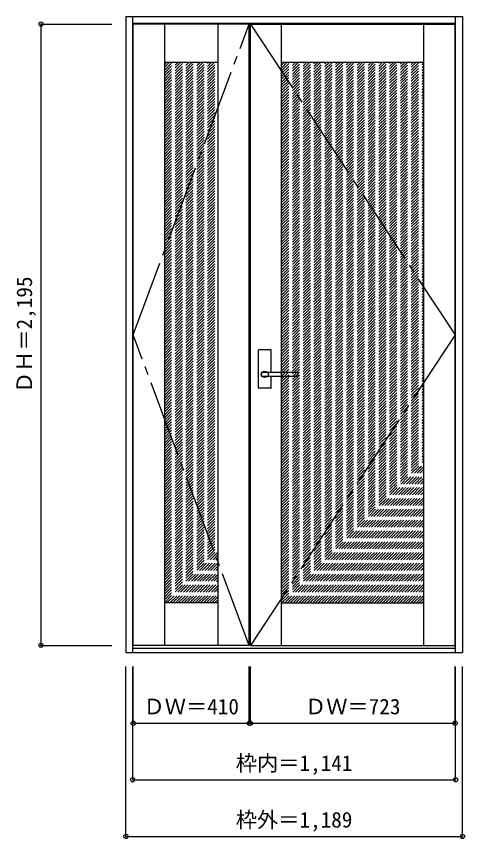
# Model space of a CAD drawing. Units: millimetres, scale not verified. Extents: x -899 to 684, y -1703 to 1202.
import ezdxf
from ezdxf.enums import TextEntityAlignment as Align

# ---------------------------------------------------------------- set-up
doc = ezdxf.new("R2010")
doc.units = ezdxf.units.MM
doc.header["$LTSCALE"] = 30
doc.header["$PDMODE"] = 32
doc.header["$PDSIZE"] = 15
doc.linetypes.add('CHAIN2', pattern=[12, 9, -1, 1, -1])
doc.linetypes.add('DASHED1', pattern=[1.8, 1.2, -0.6])
doc.layers.add('0-0', color=4, linetype='DASHED1')
doc.layers.add('0-1_寸法', color=7, linetype='Continuous')
doc.styles.add('ＭＳ ゴシック', font='')
doc.styles.get('ＭＳ ゴシック').set_extended_font_data('MS Gothic')

msp = doc.modelspace()

# ---------------------------------------------------------------- linework, layer by layer
at = {"layer": '0-0', "color": 3, "linetype": 'Continuous'}
for p, q in [((-512.62, 1201.85), (676.38, 1201.85)), ((-512.62, 1201.85), (-512.62, -1045.15)), ((-488.62, -1045.15), (-488.62, 1201.85)), ((652.38, -1045.15), (652.38, 1201.85)), ((676.38, 1201.85), (676.38, -1045.15)), ((-488.62, 1177.85), (652.38, 1177.85)), ((-76.62, 1174.85), (-486.62, 1174.85)), ((-486.62, -1020.15), (-486.62, 1174.85)), ((-376.62, 1174.85), (-376.62, -1020.15)), ((-186.62, -1020.15), (-186.62, 1174.85)), ((-76.62, -1020.15), (-76.62, 1174.85)), ((-72.62, 1174.85), (650.38, 1174.85)), ((-72.62, -1020.15), (-72.62, 1174.85)), ((37.38, -1020.15), (37.38, 1174.85)), ((540.38, -1020.15), (540.38, 1174.85)), ((650.38, -1020.15), (650.38, 1174.85)), ((-376.62, 1039.85), (-186.62, 1039.85)), ((37.38, 1039.85), (540.38, 1039.85)), ((-44.12, -110.15), (-44.12, 22.85)), ((-0.62, 24.35), (-42.62, 24.35)), ((0.88, -55.65), (0.88, 22.85)), ((-26.44, -55.65), (-26.62, -55.65)), ((95.38, -55.65), (-26.44, -55.65)), ((96.38, -68.65), (96.38, -56.65)), ((95.38, -69.65), (-26.62, -69.65)), ((0.88, -110.15), (0.88, -69.65)), ((-0.62, -111.65), (-42.62, -111.65)), ((-186.62, -870.15), (-376.62, -870.15)), ((37.38, -870.15), (540.38, -870.15)), ((-512.62, -1045.15), (676.38, -1045.15)), ((-488.62, -1030.15), (652.38, -1030.15)), ((-76.62, -1020.15), (-486.62, -1020.15)), ((-72.62, -1020.15), (650.38, -1020.15))]:
    msp.add_line(p, q, dxfattribs=at)
at = {"layer": '0-0', "color": 7, "linetype": 'CHAIN2'}
for p, q in [((-486.62, 77.35), (-76.62, 1174.85)), ((-72.62, 1174.85), (650.38, 77.35)), ((-76.62, -1020.15), (-486.62, 77.35)), ((650.38, 77.35), (-72.62, -1020.15))]:
    msp.add_line(p, q, dxfattribs=at)
at = {"layer": '0-0'}
for p, q in [((-376.62, 1031.2), (-367.96, 1039.85)), ((-376.62, 1021.3), (-358.06, 1039.85)), ((-376.62, 1011.4), (-348.16, 1039.85)), ((-376.62, 1001.5), (-338.26, 1039.85)), ((-376.62, 991.6), (-328.36, 1039.85)), ((-376.62, 981.7), (-318.46, 1039.85)), ((-376.62, 971.8), (-308.57, 1039.85)), ((-376.62, 961.9), (-298.67, 1039.85)), ((-376.62, 952), (-288.77, 1039.85)), ((-376.62, 942.1), (-278.87, 1039.85)), ((-376.62, 932.2), (-268.97, 1039.85)), ((-376.62, 922.3), (-259.07, 1039.85)), ((-376.62, 912.4), (-249.17, 1039.85)), ((-376.62, 902.5), (-239.27, 1039.85)), ((-376.62, 892.61), (-229.37, 1039.85)), ((-376.62, 882.71), (-219.47, 1039.85)), ((-376.62, 872.81), (-209.57, 1039.85)), ((-376.62, 862.91), (-199.67, 1039.85)), ((-376.62, 853.01), (-189.77, 1039.85)), ((-376.62, 843.11), (-186.62, 1033.11)), ((-376.62, 833.21), (-186.62, 1023.21)), ((37.38, 1039.32), (37.92, 1039.85)), ((37.38, 1029.42), (47.82, 1039.85)), ((37.38, 1019.52), (57.72, 1039.85)), ((37.38, 1009.62), (67.62, 1039.85)), ((37.38, 999.72), (77.52, 1039.85)), ((37.38, 989.82), (87.41, 1039.85)), ((37.38, 979.92), (97.31, 1039.85)), ((37.38, 970.02), (107.21, 1039.85)), ((37.38, 960.12), (117.11, 1039.85)), ((37.38, 950.22), (127.01, 1039.85)), ((37.38, 940.32), (136.91, 1039.85)), ((37.38, 930.42), (146.81, 1039.85)), ((37.38, 920.52), (156.71, 1039.85)), ((37.38, 910.63), (166.61, 1039.85)), ((37.38, 900.73), (176.51, 1039.85)), ((37.38, 890.83), (186.41, 1039.85)), ((37.38, 880.93), (196.31, 1039.85)), ((37.38, 871.03), (206.21, 1039.85)), ((37.38, 861.13), (216.11, 1039.85)), ((37.38, 851.23), (226.01, 1039.85)), ((37.38, 841.33), (235.91, 1039.85)), ((37.38, 831.43), (245.81, 1039.85)), ((37.38, 821.53), (255.71, 1039.85)), ((37.38, 811.63), (265.61, 1039.85)), ((37.38, 801.73), (275.5, 1039.85)), ((37.38, 791.83), (285.4, 1039.85)), ((37.38, 781.93), (295.3, 1039.85)), ((37.38, 772.03), (305.2, 1039.85)), ((37.38, 762.13), (315.1, 1039.85)), ((37.38, 752.23), (325, 1039.85)), ((37.38, 742.33), (334.9, 1039.85)), ((37.38, 732.43), (344.8, 1039.85)), ((37.38, 722.53), (354.7, 1039.85)), ((37.38, 712.64), (364.6, 1039.85)), ((37.38, 702.74), (374.5, 1039.85)), ((37.38, 692.84), (384.4, 1039.85)), ((37.38, 682.94), (394.3, 1039.85)), ((37.38, 673.04), (404.2, 1039.85)), ((37.38, 663.14), (414.1, 1039.85)), ((37.38, 653.24), (424, 1039.85)), ((37.38, 643.34), (433.9, 1039.85)), ((37.38, 633.44), (443.8, 1039.85)), ((37.38, 623.54), (453.7, 1039.85)), ((37.38, 613.64), (463.6, 1039.85)), ((37.38, 603.74), (473.49, 1039.85)), ((37.38, 593.84), (483.39, 1039.85)), ((37.38, 583.94), (493.29, 1039.85)), ((37.38, 574.04), (503.19, 1039.85)), ((37.38, 564.14), (513.09, 1039.85)), ((37.38, 554.24), (522.99, 1039.85)), ((37.38, 544.34), (532.89, 1039.85)), ((37.38, 534.44), (540.38, 1037.44)), ((37.38, 524.55), (540.38, 1027.55)), ((37.38, 514.65), (540.38, 1017.65)), ((-376.62, 823.31), (-186.62, 1013.31)), ((-376.62, 813.41), (-186.62, 1003.41)), ((-376.62, 803.51), (-186.62, 993.51)), ((37.38, 504.75), (540.38, 1007.75)), ((37.38, 494.85), (540.38, 997.85)), ((37.38, 484.95), (540.38, 987.95)), ((-376.62, 793.61), (-186.62, 983.61)), ((-376.62, 783.71), (-186.62, 973.71)), ((-376.62, 773.81), (-186.62, 963.81)), ((37.38, 475.05), (540.38, 978.05)), ((37.38, 465.15), (540.38, 968.15)), ((-376.62, 763.91), (-186.62, 953.91)), ((-376.62, 754.01), (-186.62, 944.01)), ((-376.62, 744.11), (-186.62, 934.11)), ((37.38, 455.25), (540.38, 958.25)), ((37.38, 445.35), (540.38, 948.35)), ((37.38, 435.45), (540.38, 938.45)), ((-376.62, 734.21), (-186.62, 924.21)), ((-376.62, 724.31), (-186.62, 914.31)), ((-376.62, 714.41), (-186.62, 904.41)), ((37.38, 425.55), (540.38, 928.55)), ((37.38, 415.65), (540.38, 918.65)), ((37.38, 405.75), (540.38, 908.75)), ((-376.62, 704.51), (-186.62, 894.51)), ((-376.62, 694.62), (-186.62, 884.62)), ((-376.62, 684.72), (-186.62, 874.72)), ((37.38, 395.85), (540.38, 898.85)), ((37.38, 385.95), (540.38, 888.95)), ((37.38, 376.05), (540.38, 879.05)), ((-376.62, 674.82), (-186.62, 864.82)), ((-376.62, 664.92), (-186.62, 854.92)), ((-376.62, 655.02), (-186.62, 845.02)), ((37.38, 366.15), (540.38, 869.15)), ((37.38, 356.25), (540.38, 859.25)), ((37.38, 346.35), (540.38, 849.35)), ((-376.62, 645.12), (-186.62, 835.12)), ((-376.62, 635.22), (-186.62, 825.22)), ((-376.62, 625.32), (-186.62, 815.32)), ((37.38, 336.45), (540.38, 839.45)), ((37.38, 326.56), (540.38, 829.56)), ((37.38, 316.66), (540.38, 819.66)), ((-376.62, 615.42), (-186.62, 805.42)), ((-376.62, 605.52), (-186.62, 795.52)), ((-376.62, 595.62), (-186.62, 785.62)), ((37.38, 306.76), (540.38, 809.76)), ((37.38, 296.86), (540.38, 799.86)), ((37.38, 286.96), (540.38, 789.96)), ((-376.62, 585.72), (-186.62, 775.72)), ((-376.62, 575.82), (-186.62, 765.82)), ((-376.62, 565.92), (-186.62, 755.92)), ((37.38, 277.06), (540.38, 780.06)), ((37.38, 267.16), (540.38, 770.16)), ((37.38, 257.26), (540.38, 760.26)), ((-376.62, 556.02), (-186.62, 746.02)), ((-376.62, 546.12), (-186.62, 736.12)), ((-376.62, 536.22), (-186.62, 726.22)), ((37.38, 247.36), (540.38, 750.36)), ((37.38, 237.46), (540.38, 740.46)), ((37.38, 227.56), (540.38, 730.56)), ((-376.62, 526.32), (-186.62, 716.32)), ((-376.62, 516.42), (-186.62, 706.42)), ((37.38, 217.66), (540.38, 720.66)), ((37.38, 207.76), (540.38, 710.76)), ((37.38, 197.86), (540.38, 700.86)), ((-376.62, 506.52), (-186.62, 696.52)), ((-376.62, 496.63), (-186.62, 686.63)), ((-376.62, 486.73), (-186.62, 676.73)), ((37.38, 187.96), (540.38, 690.96)), ((37.38, 178.06), (540.38, 681.06)), ((37.38, 168.16), (540.38, 671.16)), ((-376.62, 476.83), (-186.62, 666.83)), ((-376.62, 466.93), (-186.62, 656.93)), ((-376.62, 457.03), (-186.62, 647.03)), ((37.38, 158.26), (540.38, 661.26)), ((37.38, 148.36), (540.38, 651.36)), ((37.38, 138.46), (540.38, 641.46)), ((-376.62, 447.13), (-186.62, 637.13)), ((-376.62, 437.23), (-186.62, 627.23)), ((-376.62, 427.33), (-186.62, 617.33)), ((37.38, 128.57), (540.38, 631.57)), ((37.38, 118.67), (540.38, 621.67)), ((37.38, 108.77), (540.38, 611.77)), ((-376.62, 417.43), (-186.62, 607.43)), ((-376.62, 407.53), (-186.62, 597.53)), ((-376.62, 397.63), (-186.62, 587.63)), ((37.38, 98.87), (540.38, 601.87)), ((37.38, 88.97), (540.38, 591.97)), ((37.38, 79.07), (540.38, 582.07)), ((-376.62, 387.73), (-186.62, 577.73)), ((-376.62, 377.83), (-186.62, 567.83)), ((-376.62, 367.93), (-186.62, 557.93)), ((37.38, 69.17), (540.38, 572.17)), ((37.38, 59.27), (540.38, 562.27)), ((37.38, 49.37), (540.38, 552.37)), ((-376.62, 358.03), (-186.62, 548.03)), ((-376.62, 348.13), (-186.62, 538.13)), ((-376.62, 338.23), (-186.62, 528.23)), ((37.38, 39.47), (540.38, 542.47)), ((37.38, 29.57), (540.38, 532.57)), ((-376.62, 328.33), (-186.62, 518.33)), ((-376.62, 318.43), (-186.62, 508.43)), ((-376.62, 308.53), (-186.62, 498.53)), ((37.38, 19.67), (540.38, 522.67)), ((37.38, 9.77), (540.38, 512.77)), ((37.38, -0.13), (540.38, 502.87)), ((-376.62, 298.64), (-186.62, 488.64)), ((-376.62, 288.74), (-186.62, 478.74)), ((-376.62, 278.84), (-186.62, 468.84)), ((37.38, -10.03), (540.38, 492.97)), ((37.38, -19.93), (540.38, 483.07)), ((37.38, -29.83), (540.38, 473.17)), ((-376.62, 268.94), (-186.62, 458.94)), ((-376.62, 259.04), (-186.62, 449.04)), ((-376.62, 249.14), (-186.62, 439.14)), ((37.38, -39.73), (540.38, 463.27)), ((37.38, -49.63), (540.38, 453.37)), ((37.38, -59.53), (540.38, 443.47)), ((-376.62, 239.24), (-186.62, 429.24)), ((-376.62, 229.34), (-186.62, 419.34)), ((-376.62, 219.44), (-186.62, 409.44)), ((37.38, -69.42), (540.38, 433.58)), ((37.38, -79.32), (540.38, 423.68)), ((37.38, -89.22), (540.38, 413.78)), ((-376.62, 209.54), (-186.62, 399.54)), ((-376.62, 199.64), (-186.62, 389.64)), ((-376.62, 189.74), (-186.62, 379.74)), ((37.38, -99.12), (540.38, 403.88)), ((37.38, -109.02), (540.38, 393.98)), ((37.38, -118.92), (540.38, 384.08)), ((-376.62, 179.84), (-186.62, 369.84)), ((-376.62, 169.94), (-186.62, 359.94)), ((-376.62, 160.04), (-186.62, 350.04)), ((37.38, -128.82), (540.38, 374.18)), ((37.38, -138.72), (540.38, 364.28)), ((37.38, -148.62), (540.38, 354.38)), ((-376.62, 150.14), (-186.62, 340.14)), ((-376.62, 140.24), (-186.62, 330.24)), ((-376.62, 130.34), (-186.62, 320.34)), ((37.38, -158.52), (540.38, 344.48)), ((37.38, -168.42), (540.38, 334.58)), ((37.38, -178.32), (540.38, 324.68)), ((-376.62, 120.44), (-186.62, 310.44)), ((-376.62, 110.55), (-186.62, 300.55)), ((-376.62, 100.65), (-186.62, 290.65)), ((37.38, -188.22), (540.38, 314.78)), ((37.38, -198.12), (540.38, 304.88)), ((37.38, -208.02), (540.38, 294.98)), ((-376.62, 90.75), (-186.62, 280.75)), ((-376.62, 80.85), (-186.62, 270.85)), ((37.38, -217.92), (540.38, 285.08)), ((37.38, -227.82), (540.38, 275.18)), ((37.38, -237.72), (540.38, 265.28)), ((-376.62, 70.95), (-186.62, 260.95)), ((-376.62, 61.05), (-186.62, 251.05)), ((-376.62, 51.15), (-186.62, 241.15)), ((37.38, -247.62), (540.38, 255.38)), ((37.38, -257.52), (540.38, 245.48)), ((37.38, -267.41), (540.38, 235.59)), ((-376.62, 41.25), (-186.62, 231.25)), ((-376.62, 31.35), (-186.62, 221.35)), ((-376.62, 21.45), (-186.62, 211.45)), ((37.38, -277.31), (540.38, 225.69)), ((37.38, -287.21), (540.38, 215.79)), ((37.38, -297.11), (540.38, 205.89)), ((-376.62, 11.55), (-186.62, 201.55)), ((-376.62, 1.65), (-186.62, 191.65)), ((-376.62, -8.25), (-186.62, 181.75)), ((37.38, -307.01), (540.38, 195.99)), ((37.38, -316.91), (540.38, 186.09)), ((37.38, -326.81), (540.38, 176.19)), ((-376.62, -18.15), (-186.62, 171.85)), ((-376.62, -28.05), (-186.62, 161.95)), ((-376.62, -37.95), (-186.62, 152.05)), ((37.38, -336.71), (540.38, 166.29)), ((37.38, -346.61), (540.38, 156.39)), ((37.38, -356.51), (540.38, 146.49)), ((-376.62, -47.85), (-186.62, 142.15)), ((-376.62, -57.75), (-186.62, 132.25)), ((-376.62, -67.65), (-186.62, 122.35)), ((37.38, -366.41), (540.38, 136.59)), ((37.38, -376.31), (540.38, 126.69)), ((37.38, -386.21), (540.38, 116.79)), ((-376.62, -77.55), (-186.62, 112.45)), ((-376.62, -87.44), (-186.62, 102.56)), ((-376.62, -97.34), (-186.62, 92.66)), ((37.38, -396.11), (540.38, 106.89)), ((37.38, -406.01), (540.38, 96.99)), ((-376.62, -107.24), (-186.62, 82.76)), ((-376.62, -117.14), (-186.62, 72.86)), ((-376.62, -127.04), (-186.62, 62.96)), ((37.38, -415.91), (540.38, 87.09)), ((37.38, -425.81), (540.38, 77.19)), ((37.38, -435.71), (540.38, 67.29)), ((-376.62, -136.94), (-186.62, 53.06)), ((-376.62, -146.84), (-186.62, 43.16)), ((-376.62, -156.74), (-186.62, 33.26)), ((37.38, -445.61), (540.38, 57.39)), ((37.38, -455.5), (540.38, 47.5)), ((37.38, -465.4), (540.38, 37.6)), ((-376.62, -166.64), (-186.62, 23.36)), ((-376.62, -176.54), (-186.62, 13.46)), ((-376.62, -186.44), (-186.62, 3.56)), ((37.38, -475.3), (540.38, 27.7)), ((37.38, -485.2), (540.38, 17.8)), ((37.38, -495.1), (540.38, 7.9)), ((-376.62, -196.34), (-186.62, -6.34)), ((-376.62, -206.24), (-186.62, -16.24)), ((-376.62, -216.14), (-186.62, -26.14)), ((37.38, -505), (540.38, -2)), ((37.38, -514.9), (540.38, -11.9)), ((37.38, -524.8), (540.38, -21.8)), ((-376.62, -226.04), (-186.62, -36.04)), ((-376.62, -235.94), (-186.62, -45.94)), ((-376.62, -245.84), (-186.62, -55.84)), ((37.38, -534.7), (540.38, -31.7)), ((37.38, -544.6), (540.38, -41.6)), ((37.38, -554.5), (540.38, -51.5)), ((-376.62, -255.74), (-186.62, -65.74)), ((-376.62, -265.64), (-186.62, -75.64)), ((-376.62, -275.54), (-186.62, -85.54)), ((37.38, -564.4), (540.38, -61.4)), ((37.38, -574.3), (540.38, -71.3)), ((37.38, -584.2), (540.38, -81.2)), ((-376.62, -285.43), (-186.62, -95.43)), ((-376.62, -295.33), (-186.62, -105.33)), ((-376.62, -305.23), (-186.62, -115.23)), ((37.38, -594.1), (540.38, -91.1)), ((37.38, -604), (540.38, -101)), ((37.38, -613.9), (540.38, -110.9)), ((-376.62, -315.13), (-186.62, -125.13)), ((-376.62, -325.03), (-186.62, -135.03)), ((-376.62, -334.93), (-186.62, -144.93)), ((37.38, -623.8), (540.38, -120.8)), ((37.38, -633.7), (540.38, -130.7)), ((37.38, -643.6), (540.38, -140.6)), ((-376.62, -344.83), (-186.62, -154.83)), ((-376.62, -354.73), (-186.62, -164.73)), ((37.38, -653.49), (540.38, -150.49)), ((37.38, -663.39), (540.38, -160.39)), ((37.38, -673.29), (540.38, -170.29)), ((-376.62, -364.63), (-186.62, -174.63)), ((-376.62, -374.53), (-186.62, -184.53)), ((-376.62, -384.43), (-186.62, -194.43)), ((37.38, -683.19), (540.38, -180.19)), ((37.38, -693.09), (540.38, -190.09)), ((37.38, -702.99), (540.38, -199.99)), ((-376.62, -394.33), (-186.62, -204.33)), ((-376.62, -404.23), (-186.62, -214.23)), ((-376.62, -414.13), (-186.62, -224.13)), ((37.38, -712.89), (540.38, -209.89)), ((37.38, -722.79), (540.38, -219.79)), ((37.38, -732.69), (540.38, -229.69)), ((-376.62, -424.03), (-186.62, -234.03)), ((-376.62, -433.93), (-186.62, -243.93)), ((-376.62, -443.83), (-186.62, -253.83)), ((37.38, -742.59), (540.38, -239.59)), ((37.38, -752.49), (540.38, -249.49)), ((37.38, -762.39), (540.38, -259.39)), ((-376.62, -453.73), (-186.62, -263.73)), ((-376.62, -463.63), (-186.62, -273.63)), ((-376.62, -473.53), (-186.62, -283.53)), ((37.38, -772.29), (540.38, -269.29)), ((37.38, -782.19), (540.38, -279.19)), ((37.38, -792.09), (540.38, -289.09)), ((-376.62, -483.42), (-186.62, -293.42)), ((-376.62, -493.32), (-186.62, -303.32)), ((-376.62, -503.22), (-186.62, -313.22)), ((37.38, -801.99), (540.38, -298.99)), ((37.38, -811.89), (540.38, -308.89)), ((37.38, -821.79), (540.38, -318.79)), ((-376.62, -513.12), (-186.62, -323.12)), ((-376.62, -523.02), (-186.62, -333.02)), ((-376.62, -532.92), (-186.62, -342.92)), ((37.38, -831.69), (540.38, -328.69)), ((37.38, -841.59), (540.38, -338.59)), ((37.38, -851.48), (540.38, -348.48)), ((-376.62, -542.82), (-186.62, -352.82)), ((-376.62, -552.72), (-186.62, -362.72)), ((-376.62, -562.62), (-186.62, -372.62)), ((37.38, -861.38), (540.38, -358.38)), ((38.52, -870.15), (540.38, -368.28)), ((-376.62, -572.52), (-186.62, -382.52)), ((-376.62, -582.42), (-186.62, -392.42)), ((-376.62, -592.32), (-186.62, -402.32)), ((48.42, -870.15), (540.38, -378.18)), ((58.32, -870.15), (540.38, -388.08)), ((68.22, -870.15), (540.38, -397.98)), ((-376.62, -602.22), (-186.62, -412.22)), ((-376.62, -612.12), (-186.62, -422.12)), ((-376.62, -622.02), (-186.62, -432.02)), ((78.12, -870.15), (540.38, -407.88)), ((88.02, -870.15), (540.38, -417.78)), ((97.92, -870.15), (540.38, -427.68)), ((-376.62, -631.92), (-186.62, -441.92)), ((-376.62, -641.82), (-186.62, -451.82)), ((-376.62, -651.72), (-186.62, -461.72)), ((107.82, -870.15), (540.38, -437.58)), ((117.72, -870.15), (540.38, -447.48)), ((127.62, -870.15), (540.38, -457.38)), ((-376.62, -661.62), (-186.62, -471.62)), ((-376.62, -671.52), (-186.62, -481.52)), ((-376.62, -681.41), (-186.62, -491.41)), ((137.51, -870.15), (540.38, -467.28)), ((147.41, -870.15), (540.38, -477.18)), ((157.31, -870.15), (540.38, -487.08)), ((-376.62, -691.31), (-186.62, -501.31)), ((-376.62, -701.21), (-186.62, -511.21)), ((-376.62, -711.11), (-186.62, -521.11)), ((167.21, -870.15), (540.38, -496.98)), ((177.11, -870.15), (540.38, -506.88)), ((187.01, -870.15), (540.38, -516.78)), ((-376.62, -721.01), (-186.62, -531.01)), ((-376.62, -730.91), (-186.62, -540.91)), ((-376.62, -740.81), (-186.62, -550.81)), ((196.91, -870.15), (540.38, -526.68)), ((206.81, -870.15), (540.38, -536.58)), ((216.71, -870.15), (540.38, -546.47)), ((-376.62, -750.71), (-186.62, -560.71)), ((-376.62, -760.61), (-186.62, -570.61)), ((-376.62, -770.51), (-186.62, -580.51)), ((226.61, -870.15), (540.38, -556.37)), ((236.51, -870.15), (540.38, -566.27)), ((246.41, -870.15), (540.38, -576.17)), ((-376.62, -780.41), (-186.62, -590.41)), ((-376.62, -790.31), (-186.62, -600.31)), ((256.31, -870.15), (540.38, -586.07)), ((266.21, -870.15), (540.38, -595.97)), ((276.11, -870.15), (540.38, -605.87)), ((-376.62, -800.21), (-186.62, -610.21)), ((-376.62, -810.11), (-186.62, -620.11)), ((-376.62, -820.01), (-186.62, -630.01)), ((286.01, -870.15), (540.38, -615.77)), ((295.91, -870.15), (540.38, -625.67)), ((305.81, -870.15), (540.38, -635.57)), ((-376.62, -829.91), (-186.62, -639.91)), ((-376.62, -839.81), (-186.62, -649.81)), ((-376.62, -849.71), (-186.62, -659.71)), ((315.71, -870.15), (540.38, -645.47)), ((325.6, -870.15), (540.38, -655.37)), ((335.5, -870.15), (540.38, -665.27)), ((-376.62, -859.61), (-186.62, -669.61)), ((-376.62, -869.5), (-186.62, -679.5)), ((-367.36, -870.15), (-186.62, -689.4)), ((345.4, -870.15), (540.38, -675.17)), ((355.3, -870.15), (540.38, -685.07)), ((365.2, -870.15), (540.38, -694.97)), ((-357.46, -870.15), (-186.62, -699.3)), ((-347.56, -870.15), (-186.62, -709.2)), ((-337.66, -870.15), (-186.62, -719.1)), ((375.1, -870.15), (540.38, -704.87)), ((385, -870.15), (540.38, -714.77)), ((394.9, -870.15), (540.38, -724.67)), ((-327.76, -870.15), (-186.62, -729)), ((-317.86, -870.15), (-186.62, -738.9)), ((-307.96, -870.15), (-186.62, -748.8)), ((404.8, -870.15), (540.38, -734.57)), ((414.7, -870.15), (540.38, -744.46)), ((424.6, -870.15), (540.38, -754.36)), ((-298.06, -870.15), (-186.62, -758.7)), ((-288.16, -870.15), (-186.62, -768.6)), ((-278.26, -870.15), (-186.62, -778.5)), ((434.5, -870.15), (540.38, -764.26)), ((444.4, -870.15), (540.38, -774.16)), ((454.3, -870.15), (540.38, -784.06)), ((-268.36, -870.15), (-186.62, -788.4)), ((-258.47, -870.15), (-186.62, -798.3)), ((-248.57, -870.15), (-186.62, -808.2)), ((464.2, -870.15), (540.38, -793.96)), ((474.1, -870.15), (540.38, -803.86)), ((-238.67, -870.15), (-186.62, -818.1)), ((-228.77, -870.15), (-186.62, -828)), ((-218.87, -870.15), (-186.62, -837.9)), ((484, -870.15), (540.38, -813.76)), ((493.9, -870.15), (540.38, -823.66)), ((503.8, -870.15), (540.38, -833.56)), ((-208.97, -870.15), (-186.62, -847.8)), ((-199.07, -870.15), (-186.62, -857.7)), ((-189.17, -870.15), (-186.62, -867.6)), ((513.7, -870.15), (540.38, -843.46)), ((523.59, -870.15), (540.38, -853.36)), ((533.49, -870.15), (540.38, -863.26))]:
    msp.add_line(p, q, dxfattribs=at)
at = {"layer": '0-0', "linetype": 'Continuous'}
for p, q in [((-43.62, -110.15), (-43.62, 22.85)), ((-0.62, 23.85), (-42.62, 23.85)), ((0.38, -55.65), (0.38, 22.85)), ((0.38, -110.15), (0.38, -69.65)), ((-0.62, -111.15), (-42.62, -111.15))]:
    msp.add_line(p, q, dxfattribs=at)
at = {"layer": '0-0', "color": 3, "linetype": 'Continuous'}
for centre, radius, start, end in [((-42.62, 22.85), 1.5, 90, 180), ((-0.62, 22.85), 1.5, 0, 90), ((95.38, -56.65), 1, 0, 90), ((95.38, -68.65), 1, 270, 0), ((-42.62, -110.15), 1.5, 180, 270), ((-0.62, -110.15), 1.5, 270, 0)]:
    msp.add_arc(centre, radius, start, end, dxfattribs=at)
at = {"layer": '0-0', "linetype": 'Continuous'}
for centre, start, end in [((-42.62, 22.85), 90, 180), ((-0.62, 22.85), 0, 90), ((-42.62, -110.15), 180, 270), ((-0.62, -110.15), 270, 0)]:
    msp.add_arc(centre, 1, start, end, dxfattribs=at)
at = {"layer": '0-0', "color": 3, "linetype": 'Continuous'}
msp.add_ellipse((-21.62, -62.65), major_axis=(-13, 0), ratio=0.865384, dxfattribs=at)
msp.add_ellipse((-26.62, -62.65), major_axis=(-8, 0), ratio=0.875, start_param=4.712389, end_param=7.8539816, dxfattribs=at)
at = {"layer": '0-1_寸法', "color": 4}
for p, q in [((-812.62, 1174.85), (-562.62, 1174.85)), ((-812.62, 1174.85), (-812.62, -1020.15)), ((-812.62, -1020.15), (-562.62, -1020.15)), ((-512.62, -1695.15), (-512.62, -1095.15)), ((-488.62, -1495.15), (-488.62, -1095.15)), ((-486.62, -1295.15), (-486.62, -1095.15)), ((-72.62, -1295.15), (-72.62, -1095.15)), ((650.38, -1295.15), (650.38, -1095.15)), ((652.38, -1495.15), (652.38, -1095.15)), ((676.38, -1695.15), (676.38, -1095.15)), ((-76.62, -1295.15), (-72.62, -1295.15)), ((-72.62, -1295.15), (650.38, -1295.15)), ((-488.62, -1495.15), (652.38, -1495.15)), ((-512.62, -1695.15), (676.38, -1695.15))]:
    msp.add_line(p, q, dxfattribs=at)
msp.add_lwpolyline([(-486.62, -1295.15), (-76.62, -1295.15), (-76.62, -1095.15)], dxfattribs=at)
at = {"layer": '0-1_寸法'}
for p in [(-812.62, 1174.85), (-812.62, -1020.15), (-486.62, -1295.15), (-76.62, -1295.15), (-72.62, -1295.15), (650.38, -1295.15), (-488.62, -1495.15), (652.38, -1495.15), (-512.62, -1695.15), (676.38, -1695.15)]:
    msp.add_point(p, dxfattribs=at)

# ---------------------------------------------------------------- texts
at = {"layer": '0-1_寸法', "style": 'ＭＳ ゴシック'}
msp.add_text('ＤＨ＝2,195', height=54.99, rotation=90, dxfattribs=at).set_placement((-827.62, -128.9), align=Align.BOTTOM_LEFT)
for s, p in [('ＤＷ＝410', (-450.37, -1280.15)), ('ＤＷ＝723', (120.13, -1280.15)), ('枠内＝1,141', (-124.37, -1480.15)), ('枠外＝1,189', (-124.37, -1680.15))]:
    msp.add_text(s, height=54.99, dxfattribs=at).set_placement(p, align=Align.BOTTOM_LEFT)

doc.saveas('drawing.dxf')
